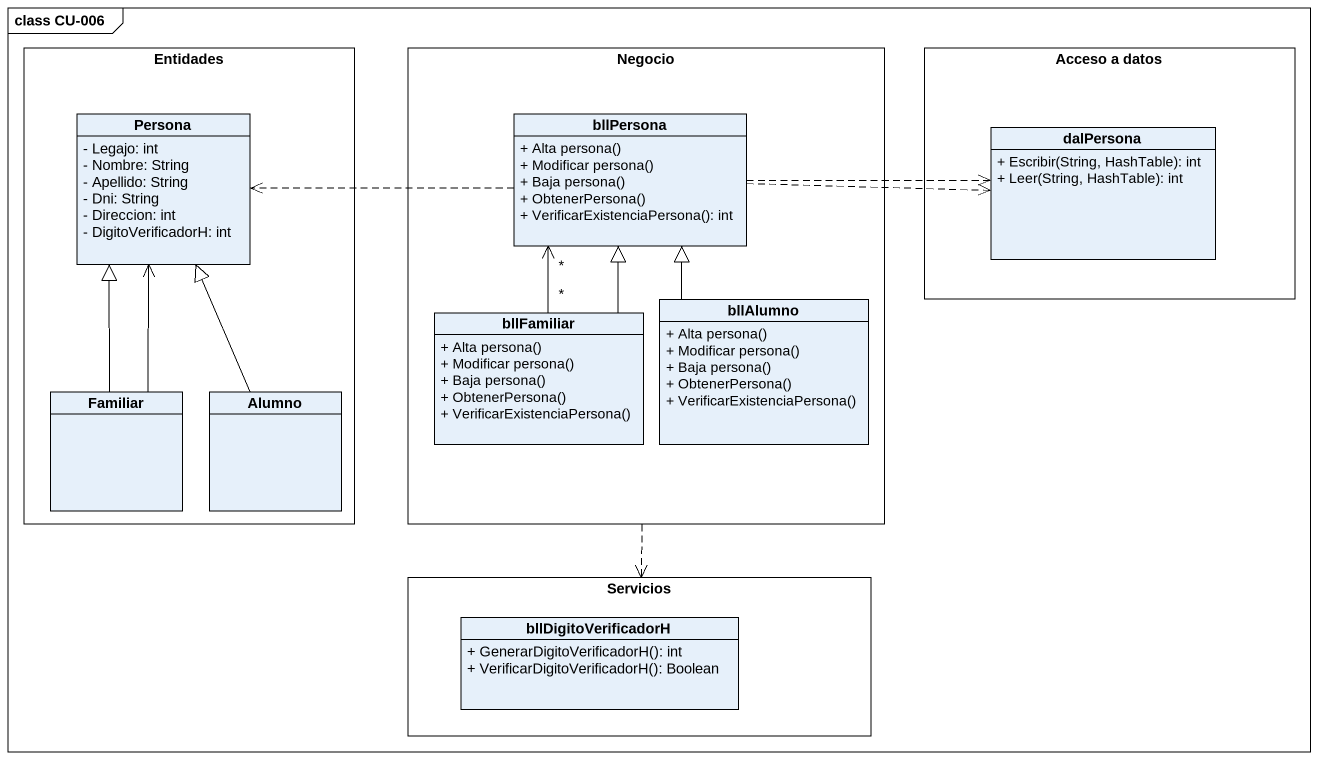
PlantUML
@startuml
mainframe class CU-006
hide circle
hide empty members
skinparam classAttributeIconSize 0
rectangle Entidades {
  class Persona {
    - Legajo: int
    - Nombre: String
    - Apellido: String
    - Dni: String
    - Direccion: int
    - DigitoVerificadorH: int
  }
  class Familiar
  class Alumno
}
rectangle Negocio {
  class bllPersona {
    + Alta persona()
    + Modificar persona()
    + Baja persona()
    + ObtenerPersona()
    + VerificarExistenciaPersona(): int
  }
  class bllFamiliar {
    + Alta persona()
    + Modificar persona()
    + Baja persona()
    + ObtenerPersona()
    + VerificarExistenciaPersona()
  }
  class bllAlumno {
    + Alta persona()
    + Modificar persona()
    + Baja persona()
    + ObtenerPersona()
    + VerificarExistenciaPersona()
  }
}
rectangle "Acceso a datos" as Acceso_a_datos {
  class dalPersona {
    + Escribir(String, HashTable): int
    + Leer(String, HashTable): int
  }
}
rectangle Servicios {
  class bllDigitoVerificadorH {
    + GenerarDigitoVerificadorH(): int
    + VerificarDigitoVerificadorH(): Boolean
  }
}
Negocio ..> Servicios
bllPersona .left.> Persona
bllPersona .right.> dalPersona
bllPersona .right.> dalPersona
bllFamiliar "*" -up-> "*" bllPersona
bllFamiliar -up-|> bllPersona
bllAlumno -up-|> bllPersona
Familiar -up-> Persona
Familiar -up-|> Persona
Alumno -up-|> Persona
@enduml
